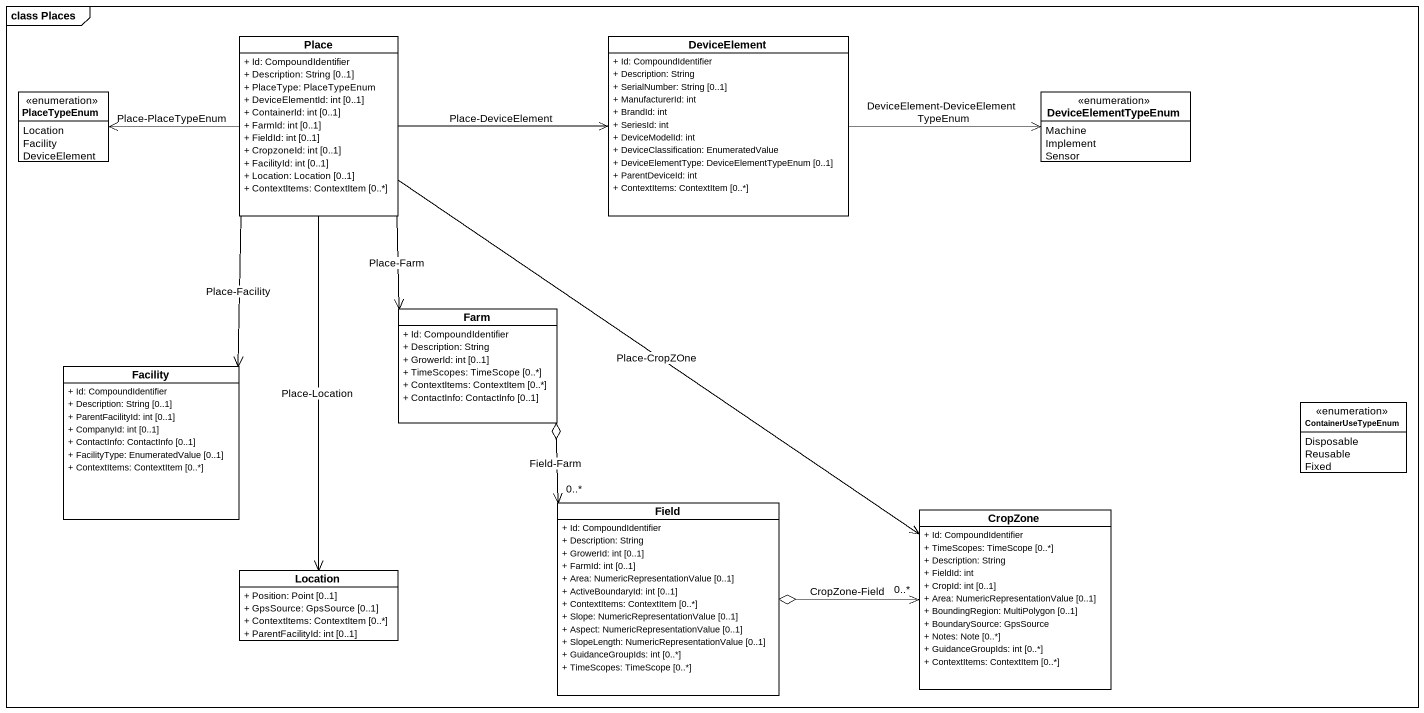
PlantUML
@startuml
mainframe class Places
hide circle
hide empty members
skinparam classAttributeIconSize 0
class Place {
  + Id: CompoundIdentifier
  + Description: String [0..1]
  + PlaceType: PlaceTypeEnum
  + DeviceElementId: int [0..1]
  + ContainerId: int [0..1]
  + FarmId: int [0..1]
  + FieldId: int [0..1]
  + CropzoneId: int [0..1]
  + FacilityId: int [0..1]
  + Location: Location [0..1]
  + ContextItems: ContextItem [0..*]
}
class DeviceElement {
  + Id: CompoundIdentifier
  + Description: String
  + SerialNumber: String [0..1]
  + ManufacturerId: int
  + BrandId: int
  + SeriesId: int
  + DeviceModelId: int
  + DeviceClassification: EnumeratedValue
  + DeviceElementType: DeviceElementTypeEnum [0..1]
  + ParentDeviceId: int
  + ContextItems: ContextItem [0..*]
}
enum PlaceTypeEnum {
  Location
  Facility
  DeviceElement
}
enum DeviceElementTypeEnum {
  Machine
  Implement
  Sensor
}
class Farm {
  + Id: CompoundIdentifier
  + Description: String
  + GrowerId: int [0..1]
  + TimeScopes: TimeScope [0..*]
  + ContextItems: ContextItem [0..*]
  + ContactInfo: ContactInfo [0..1]
}
class Facility {
  + Id: CompoundIdentifier
  + Description: String [0..1]
  + ParentFacilityId: int [0..1]
  + CompanyId: int [0..1]
  + ContactInfo: ContactInfo [0..1]
  + FacilityType: EnumeratedValue [0..1]
  + ContextItems: ContextItem [0..*]
}
enum ContainerUseTypeEnum {
  Disposable
  Reusable
  Fixed
}
class Field {
  + Id: CompoundIdentifier
  + Description: String
  + GrowerId: int [0..1]
  + FarmId: int [0..1]
  + Area: NumericRepresentationValue [0..1]
  + ActiveBoundaryId: int [0..1]
  + ContextItems: ContextItem [0..*]
  + Slope: NumericRepresentationValue [0..1]
  + Aspect: NumericRepresentationValue [0..1]
  + SlopeLength: NumericRepresentationValue [0..1]
  + GuidanceGroupIds: int [0..*]
  + TimeScopes: TimeScope [0..*]
}
class CropZone {
  + Id: CompoundIdentifier
  + TimeScopes: TimeScope [0..*]
  + Description: String
  + FieldId: int
  + CropId: int [0..1]
  + Area: NumericRepresentationValue [0..1]
  + BoundingRegion: MultiPolygon [0..1]
  + BoundarySource: GpsSource
  + Notes: Note [0..*]
  + GuidanceGroupIds: int [0..*]
  + ContextItems: ContextItem [0..*]
}
class Location {
  + Position: Point [0..1]
  + GpsSource: GpsSource [0..1]
  + ContextItems: ContextItem [0..*]
  + ParentFacilityId: int [0..1]
}
DeviceElement <-left- Place : Place-DeviceElement
PlaceTypeEnum <-right- Place : Place-PlaceTypeEnum
DeviceElementTypeEnum <-left- DeviceElement : DeviceElement-DeviceElementTypeEnum
Farm <-up- Place : Place-Farm
Facility <-up- Place : Place-Facility
Field "0..*" <-up-o Farm : Field-Farm
CropZone <-up- Place : Place-CropZOne
CropZone "0..*" <-left-o Field : CropZone-Field
Location <-up- Place : Place-Location
@enduml
